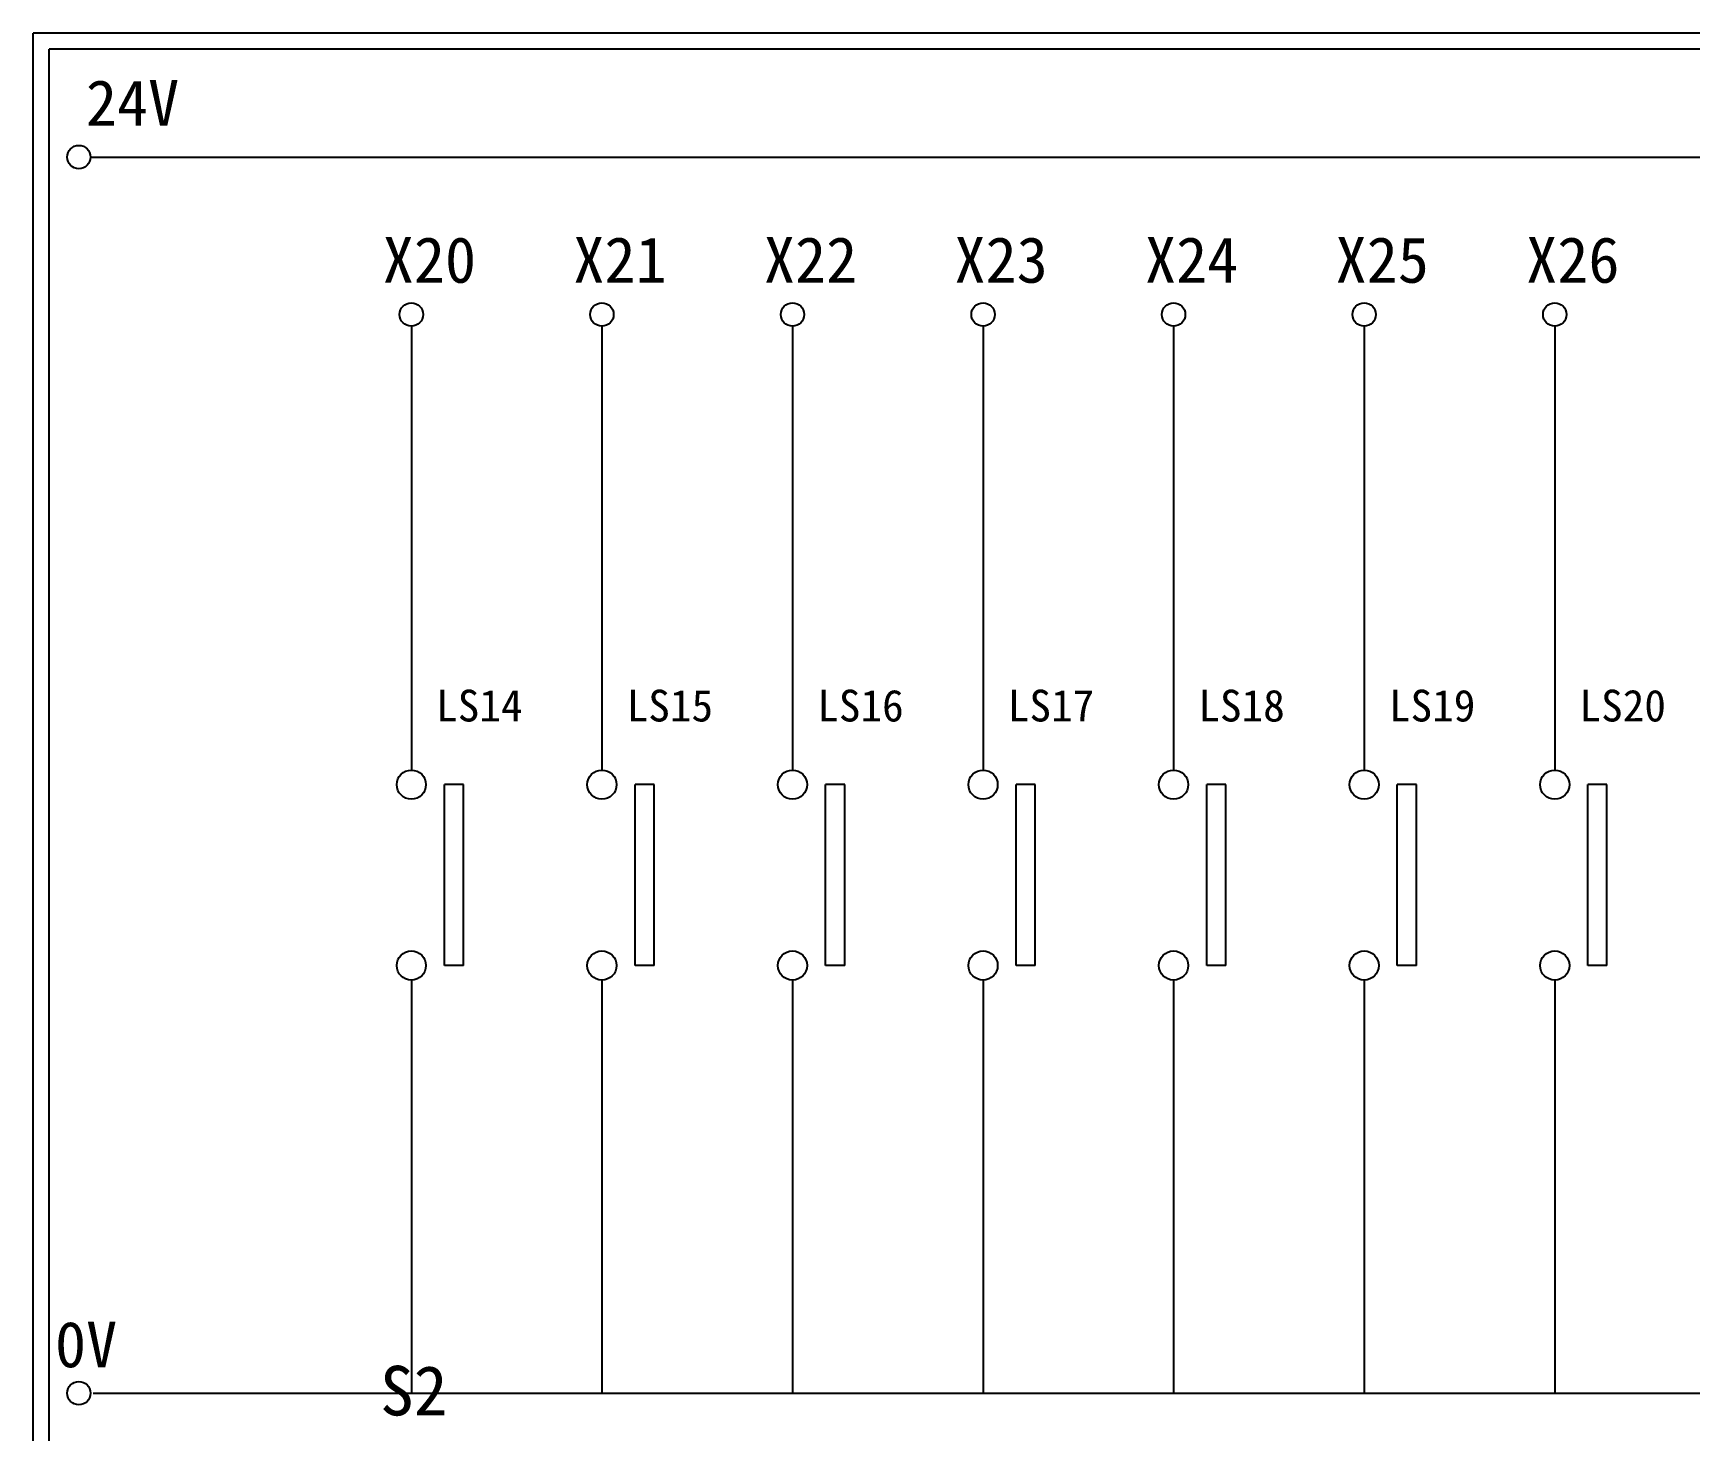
# Model space of a CAD drawing. Extents: x 325 to 612, y 3 to 207.
# Drawn here: x 325.3 to 455.7, y 97 to 207 of the extents above; entities that cross this region are included whole.
import ezdxf

# ---------------------------------------------------------------- set-up
doc = ezdxf.new("R2010")
doc.units = 0
doc.layers.get('0').update_dxf_attribs({"linetype": 'CONTINUOUS'})
doc.layers.add('圖框層', color=7, linetype='CONTINUOUS')
doc.layers.add('標尺寸層', color=3, linetype='CONTINUOUS')
doc.styles.add('CNS', font='romanc.shx', dxfattribs={"bigfont": 'chineset.shx'})
doc.styles.add('STSL', font='kaiu.ttf')

msp = doc.modelspace()

# ---------------------------------------------------------------- linework, layer by layer
for p, q in [((359.2, 147.84), (357.7, 147.84)), ((374.2, 147.84), (372.7, 147.84)), ((389.2, 147.84), (387.7, 147.84)), ((404.2, 147.84), (402.7, 147.84)), ((419.2, 147.84), (417.7, 147.84)), ((434.2, 147.84), (432.7, 147.84)), ((449.2, 147.84), (447.7, 147.84)), ((359.2, 133.61), (357.7, 133.61)), ((374.2, 133.61), (372.7, 133.61)), ((389.2, 133.61), (387.7, 133.61)), ((404.2, 133.61), (402.7, 133.61)), ((419.2, 133.61), (417.7, 133.61)), ((434.2, 133.61), (432.7, 133.61)), ((449.2, 133.61), (447.7, 133.61))]:
    msp.add_line(p, q)
at = {"layer": '圖框層', "color": 7}
for p, q in [((612.32, 206.97), (325.32, 206.97)), ((325.32, 3), (325.32, 206.97)), ((611.07, 205.72), (326.57, 205.72)), ((326.57, 4.25), (326.57, 205.72))]:
    msp.add_line(p, q, dxfattribs=at)
at = {"layer": '標尺寸層', "color": 7}
for p, q in [((329.84, 197.22), (607.44, 197.22)), ((355.09, 183.91), (355.09, 148.99)), ((370.09, 183.91), (370.09, 148.99)), ((385.09, 183.91), (385.09, 148.99)), ((400.09, 183.91), (400.09, 148.99)), ((415.09, 183.91), (415.09, 148.99)), ((430.09, 183.91), (430.09, 148.99)), ((445.09, 183.91), (445.09, 148.99)), ((357.7, 133.61), (357.7, 147.84)), ((359.2, 133.61), (359.2, 147.84)), ((372.7, 133.61), (372.7, 147.84)), ((374.2, 133.61), (374.2, 147.84)), ((387.7, 133.61), (387.7, 147.84)), ((389.2, 133.61), (389.2, 147.84)), ((402.7, 133.61), (402.7, 147.84)), ((404.2, 133.61), (404.2, 147.84)), ((417.7, 133.61), (417.7, 147.84)), ((419.2, 133.61), (419.2, 147.84)), ((432.7, 133.61), (432.7, 147.84)), ((434.2, 133.61), (434.2, 147.84)), ((447.7, 133.61), (447.7, 147.84)), ((449.2, 133.61), (449.2, 147.84)), ((355.09, 132.46), (355.09, 99.96)), ((370.09, 132.46), (370.09, 99.96)), ((385.09, 132.46), (385.09, 99.96)), ((400.09, 132.46), (400.09, 99.96)), ((415.09, 132.46), (415.09, 99.96)), ((430.09, 132.46), (430.09, 99.96)), ((445.09, 132.46), (445.09, 99.96)), ((330.05, 99.96), (607.92, 99.96))]:
    msp.add_line(p, q, dxfattribs=at)
for centre, radius in [((328.92, 197.22), 0.92), ((355.09, 184.83), 0.92), ((370.09, 184.83), 0.92), ((385.09, 184.83), 0.92), ((400.09, 184.83), 0.92), ((415.09, 184.83), 0.92), ((430.09, 184.83), 0.92), ((445.09, 184.83), 0.92), ((355.09, 147.84), 1.15), ((370.09, 147.84), 1.15), ((385.09, 147.84), 1.15), ((400.09, 147.84), 1.15), ((415.09, 147.84), 1.15), ((430.09, 147.84), 1.15), ((445.09, 147.84), 1.15), ((355.09, 133.61), 1.15), ((370.09, 133.61), 1.15), ((385.09, 133.61), 1.15), ((400.09, 133.61), 1.15), ((415.09, 133.61), 1.15), ((430.09, 133.61), 1.15), ((445.09, 133.61), 1.15), ((328.92, 99.96), 0.92)]:
    msp.add_circle(centre, radius, dxfattribs=at)

# ---------------------------------------------------------------- texts
at = {"layer": '圖框層', "color": 4, "style": 'STSL'}
for s, height, p in [('24V', 3.6, (329.47, 199.68)), ('X20', 3.6, (352.84, 187.33)), ('X21', 3.6, (367.84, 187.33)), ('X22', 3.6, (382.84, 187.33)), ('X23', 3.6, (397.84, 187.33)), ('X24', 3.6, (412.84, 187.33)), ('X25', 3.6, (427.84, 187.33)), ('X26', 3.6, (442.84, 187.33)), ('LS14', 2.5, (357.04, 152.81)), ('LS15', 2.5, (372.04, 152.81)), ('LS16', 2.5, (387.04, 152.81)), ('LS17', 2.5, (402.04, 152.81)), ('LS18', 2.5, (417.04, 152.81)), ('LS19', 2.5, (432.04, 152.81)), ('LS20', 2.5, (447.04, 152.81)), ('0V', 3.6, (327.04, 102))]:
    msp.add_text(s, height=height, dxfattribs=at).set_placement(p)
at = {"layer": '標尺寸層', "color": 7, "insert": (355.28, 74.02), "char_height": 3.9, "width": 4.9608, "attachment_point": 5, "style": 'CNS'}
msp.add_mtext('{\\fDFKai-SB|b0|i0|c136|p65;S2端子缺料偵測出左}', dxfattribs=at)

doc.saveas('drawing.dxf')
